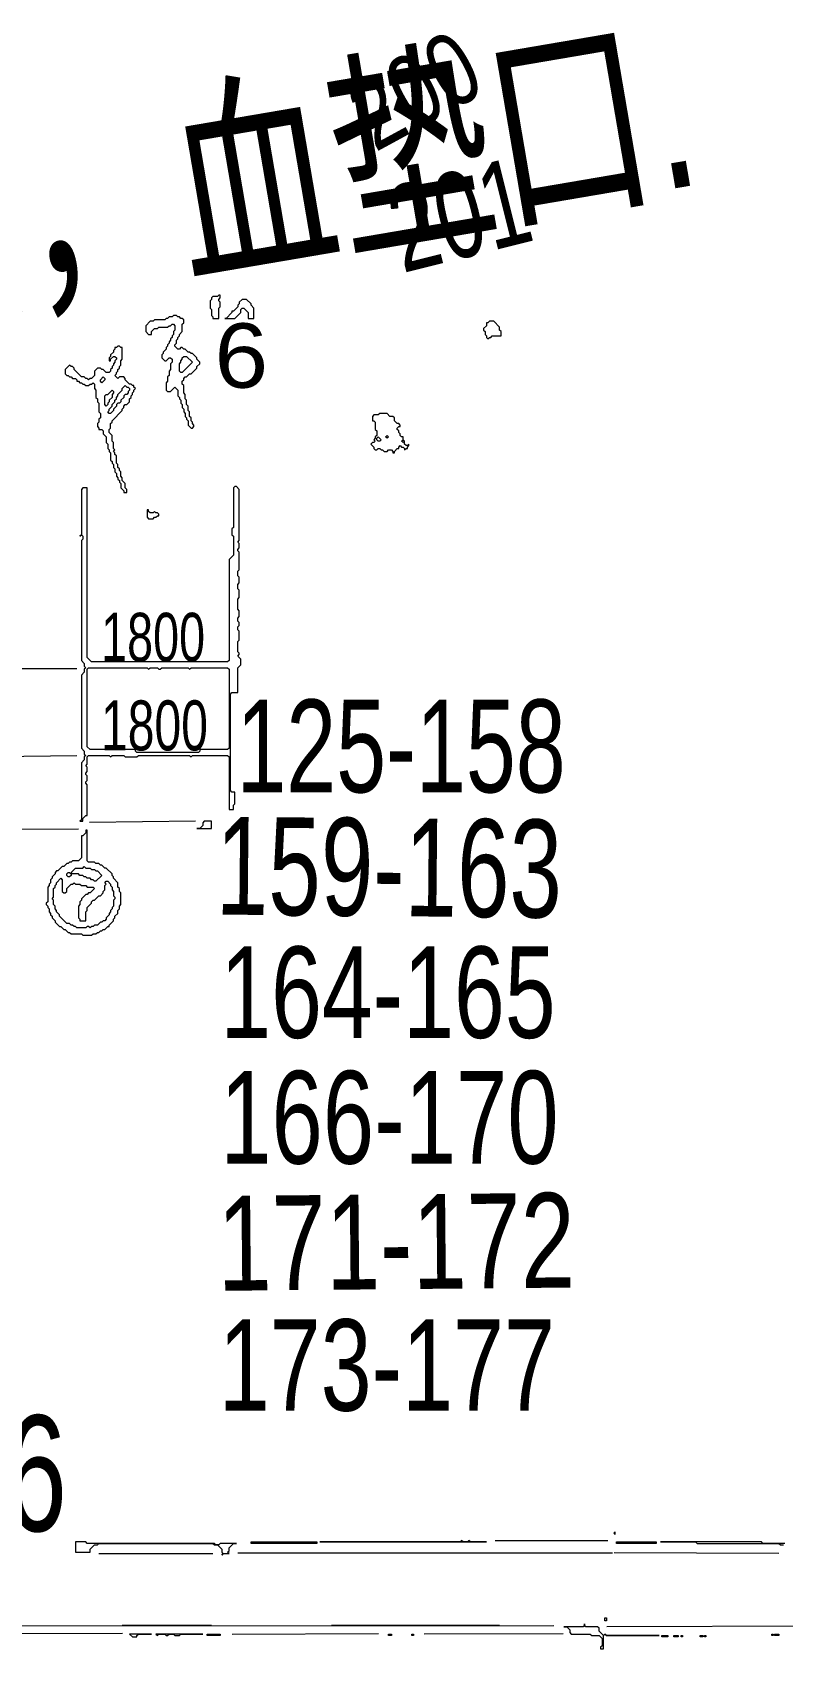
# Model space of a CAD drawing. Extents: x 25 to 4929, y 26 to 3478.
# Drawn here: x 3536 to 4050, y 26 to 1132 of the extents above; entities that cross this region are included whole.
import ezdxf

# ---------------------------------------------------------------- set-up
doc = ezdxf.new("R2010")
doc.units = 0
for name, color, linetype, lineweight in [('OCR_TEXT', 6, 'Continuous', 0), ('TRACE_CURVE', 6, 'Continuous', 0), ('TRACE_STRAIGHT', 5, 'Continuous', 0), ('TRACE_TEXT_SYMBOL', 6, 'Continuous', 0)]:
    doc.layers.add(name, color=color, linetype=linetype, lineweight=lineweight)
doc.styles.add('wqy-unicode', font='wqy-unicode.lff')

msp = doc.modelspace()

# ---------------------------------------------------------------- linework, layer by layer
at = {"layer": 'TRACE_CURVE', "color": 6}
for points in [[(3675, 821), (3674, 820), (3674, 793), (3673, 792), (3673, 788), (3674, 787), (3674, 774), (3671, 771), (3671, 702), (3670, 701), (3577, 701), (3574, 704), (3574, 820), (3571, 820), (3570, 819), (3570, 788), (3569, 787), (3570, 788), (3571, 787), (3571, 785), (3570, 784), (3570, 702), (3572, 700), (3572, 698), (3573, 697), (3572, 696), (3572, 694), (3570, 692), (3570, 642), (3572, 640), (3572, 638), (3573, 637), (3572, 636), (3572, 634), (3570, 632), (3570, 593), (3569, 592), (3571, 592), (3571, 594), (3573, 596), (3574, 596), (3574, 617), (3573, 618), (3573, 619), (3574, 620), (3574, 623), (3573, 624), (3573, 625), (3574, 626), (3574, 629), (3573, 630), (3574, 631), (3574, 636), (3575, 637), (3589, 637), (3590, 636), (3591, 637), (3599, 637), (3600, 636), (3608, 636), (3609, 637), (3644, 637), (3645, 636), (3646, 637)], [(3646, 637), (3670, 637), (3671, 636), (3671, 600), (3674, 600), (3674, 603), (3675, 604), (3675, 612), (3673, 612), (3672, 613), (3672, 679), (3673, 680), (3677, 680), (3677, 697), (3679, 699), (3679, 703), (3677, 705), (3678, 706), (3678, 707), (3677, 708), (3677, 715), (3678, 716), (3678, 722), (3677, 723), (3677, 725), (3678, 726), (3678, 728), (3677, 729), (3677, 731), (3678, 732), (3678, 736), (3677, 737), (3677, 744), (3678, 745), (3678, 750), (3677, 751), (3677, 754), (3678, 755), (3678, 759), (3677, 760), (3677, 763), (3678, 764), (3678, 776), (3677, 777), (3677, 778), (3678, 779), (3678, 782), (3677, 783), (3678, 784), (3678, 819), (3676, 821), (3675, 821)]]:
    msp.add_lwpolyline(points, dxfattribs=at)
msp.add_lwpolyline([(3574, 696), (3575, 697), (3615, 697), (3616, 696), (3617, 697), (3622, 697), (3623, 696), (3624, 696), (3625, 697), (3643, 697), (3644, 696), (3645, 697), (3670, 697), (3671, 696), (3671, 642), (3670, 641), (3651, 641), (3651, 640), (3650, 639), (3608, 639), (3607, 640), (3607, 641), (3576, 641), (3574, 643)], close=True, dxfattribs=at)
at = {"layer": 'TRACE_STRAIGHT', "color": 5}
for p, q in [((3418.1, 696.5), (3566.9, 696.6)), ((3428.1, 635.6), (3566.9, 636.9)), ((3404.4, 585.9), (3568.1, 586.8)), ((3575.6, 591.4), (3648.1, 592.2)), ((3853, 100), (3930, 100)), ((3582, 91), (3660, 91)), ((3676.9, 91.6), (3933.1, 91.6)), ((3934.4, 91.7), (4046.9, 91.4)), ((2683.1, 41.6), (3893.1, 41.8)), ((3414.4, 36.1), (3598.1, 36.7)), ((3598, 42), (3659, 42)), ((3673.1, 35.9), (3773.1, 36.4)), ((3741, 42), (3856, 42)), ((3804.4, 36.1), (3899.4, 36.3)), ((3929.4, 41.2), (4378.1, 42.5))]:
    msp.add_line(p, q, dxfattribs=at)
at = {"layer": 'TRACE_TEXT_SYMBOL', "color": 6}
for points in [[(3664, 952), (3663, 951), (3660, 951), (3659, 950), (3659, 949), (3658, 948), (3658, 943), (3659, 942), (3659, 938), (3660, 937), (3660, 936), (3664, 936), (3664, 943), (3665, 944), (3665, 947), (3664, 948), (3664, 949), (3665, 950), (3665, 952)], [(3680, 949), (3678, 947), (3678, 946), (3677, 945), (3677, 944), (3674, 941), (3673, 941), (3673, 940), (3669, 936), (3668, 936), (3675, 936), (3679, 940), (3679, 942), (3680, 943), (3681, 943), (3684, 940), (3684, 936), (3688, 936), (3688, 943), (3686, 945), (3686, 946), (3683, 949)], [(3849, 934), (3848, 933), (3847, 933), (3847, 931), (3845, 929), (3845, 928), (3846, 927), (3846, 925), (3847, 924), (3847, 923), (3848, 922), (3849, 923), (3850, 923), (3851, 924), (3857, 924), (3857, 927), (3856, 928), (3856, 930), (3852, 934)], [(3639, 909), (3640, 910), (3642, 910), (3646, 906), (3639, 899), (3638, 899), (3637, 900), (3637, 905), (3638, 906), (3638, 907), (3639, 908)], [(3585, 896), (3586, 895), (3586, 894), (3584, 892), (3583, 893), (3583, 894)], [(3591, 887), (3592, 886), (3592, 885), (3591, 884), (3591, 882), (3589, 880), (3589, 879), (3588, 878), (3588, 877), (3587, 876), (3586, 877), (3586, 883), (3587, 884), (3588, 884)], [(3600, 890), (3601, 889), (3602, 889), (3603, 888), (3603, 887), (3602, 886), (3602, 885), (3601, 884), (3600, 884), (3599, 883), (3599, 882), (3597, 880), (3597, 879), (3596, 878), (3595, 878), (3594, 877), (3594, 876), (3592, 874), (3592, 873), (3590, 871), (3589, 871), (3588, 872), (3589, 873), (3589, 874), (3591, 876), (3591, 877), (3593, 879), (3593, 880), (3594, 881), (3594, 882), (3595, 883), (3595, 884), (3598, 887), (3598, 888)], [(3772, 854), (3773, 855), (3775, 853), (3774, 852), (3773, 852), (3772, 853)], [(3778, 855), (3779, 856), (3780, 855), (3779, 854)], [(3789, 852), (3790, 853), (3791, 852), (3790, 851)], [(3615, 805), (3615, 800), (3616, 799), (3619, 799), (3620, 800), (3621, 800), (3622, 801), (3623, 801), (3623, 802), (3622, 803), (3621, 803), (3620, 804), (3619, 803), (3617, 803), (3616, 804), (3616, 805)], [(3654, 592), (3653, 591), (3653, 589), (3651, 587), (3649, 587), (3659, 587), (3659, 592)], [(3560, 556), (3561, 557), (3562, 557), (3563, 556), (3563, 555), (3562, 554), (3561, 554), (3560, 555)], [(3571, 560), (3572, 561), (3573, 560), (3576, 560), (3577, 559), (3579, 559), (3580, 558), (3581, 558), (3584, 555), (3580, 551), (3579, 551), (3578, 552), (3577, 552), (3576, 553), (3574, 553), (3573, 554), (3572, 554), (3571, 555), (3569, 555), (3568, 556), (3564, 556), (3563, 557), (3566, 560)], [(3830, 100), (3829, 99), (3733, 99), (3847, 99), (3836, 99), (3835, 100), (3834, 99), (3831, 99)], [(3935, 106), (3934, 105), (3935, 104)], [(3566, 99), (3566, 92), (3576, 92), (3576, 94), (3579, 97), (3581, 97), (3582, 98), (3660, 98), (3661, 97), (3663, 97), (3666, 94), (3666, 92), (3667, 91), (3666, 90), (3667, 91), (3671, 91), (3670, 92), (3671, 93), (3671, 95), (3674, 98), (3676, 98), (3665, 98), (3664, 97), (3662, 97), (3661, 98), (3574, 98), (3573, 99)], [(3686, 99), (3731, 99), (3731, 98), (3686, 98)], [(3936, 99), (3963, 99), (3963, 98), (3936, 98)], [(3928, 47), (3929, 47), (3929, 45), (3928, 45)], [(3603, 36), (3605, 34), (3608, 34), (3608, 35), (3609, 36), (3618, 36)], [(3621, 36), (3622, 35), (3623, 36), (3627, 36), (3628, 35), (3629, 35), (3630, 36), (3633, 36), (3634, 35), (3637, 35), (3638, 36), (3653, 36)], [(3656, 36), (3665, 36), (3665, 35), (3656, 35)], [(3780, 36), (3782, 36), (3782, 35), (3780, 35)], [(3796, 36), (3797, 36), (3797, 35), (3796, 35)], [(3914, 43), (3914, 42), (3913, 41), (3900, 41), (3902, 41), (3904, 39), (3904, 37), (3905, 36), (3918, 36), (3919, 35), (3924, 35), (3926, 33), (3926, 28), (3925, 27), (3925, 26), (3927, 26), (3927, 35), (3928, 36), (3929, 35), (3965, 35), (3929, 35), (3928, 36), (3927, 35), (3924, 38), (3924, 40), (3923, 41), (3915, 41), (3914, 42)], [(3967, 35), (3971, 35), (3971, 34), (3967, 34)], [(3975, 35), (3978, 35), (3978, 34), (3975, 34)], [(3980, 35), (3981, 35), (3981, 34), (3980, 34)], [(3993, 35), (3995, 35), (3995, 34), (3993, 34)], [(3996, 35), (3997, 35), (3997, 34), (3996, 34)], [(4042, 36), (4043, 36), (4043, 35), (4042, 35)], [(4044, 36), (4047, 36), (4047, 35), (4044, 35)]]:
    msp.add_lwpolyline(points, close=True, dxfattribs=at)
for points in [[(3633, 938), (3632, 937), (3630, 937), (3629, 936), (3628, 936), (3627, 935), (3620, 935), (3619, 934), (3617, 934), (3614, 931), (3614, 927), (3616, 925), (3618, 925), (3618, 927), (3620, 929), (3622, 929), (3623, 930), (3629, 930), (3630, 931), (3631, 931), (3632, 932), (3633, 932), (3634, 931), (3634, 928), (3633, 927), (3633, 925), (3632, 924), (3632, 923), (3631, 922), (3631, 921), (3630, 920), (3630, 919), (3629, 918), (3629, 917), (3628, 916), (3628, 915), (3626, 913), (3626, 912), (3625, 911), (3625, 909), (3627, 907), (3628, 907), (3630, 909), (3631, 909), (3632, 908), (3632, 906), (3631, 905), (3631, 901), (3630, 900), (3630, 897), (3629, 896), (3629, 893), (3628, 892), (3628, 887), (3629, 886), (3631, 886), (3634, 889), (3636, 887), (3636, 883), (3637, 882), (3637, 881), (3638, 880), (3638, 878), (3639, 877)], [(3640, 935), (3639, 936), (3638, 936), (3637, 937), (3636, 937), (3635, 938), (3633, 938)], [(3639, 877), (3639, 875), (3640, 874), (3640, 872), (3641, 871), (3641, 869), (3642, 868), (3642, 867), (3643, 866), (3643, 863), (3645, 861), (3646, 861), (3647, 862), (3647, 863), (3646, 864), (3646, 865), (3645, 866), (3645, 868), (3644, 869), (3644, 872), (3643, 873), (3643, 876), (3642, 877), (3642, 880), (3641, 881), (3641, 884), (3640, 885), (3640, 890), (3639, 891), (3639, 893), (3640, 894), (3640, 895), (3641, 896), (3642, 896), (3644, 898), (3645, 898), (3649, 902), (3649, 903), (3651, 905), (3651, 906), (3649, 908), (3649, 909), (3646, 912), (3645, 912), (3644, 913), (3643, 913), (3641, 915), (3640, 915), (3639, 916), (3638, 916), (3637, 915), (3636, 915), (3634, 917), (3634, 918), (3635, 919), (3635, 921), (3636, 922), (3636, 923), (3637, 924), (3637, 925), (3639, 927), (3639, 932), (3640, 933), (3640, 935)], [(3595, 917), (3594, 916), (3593, 916), (3593, 915), (3592, 914), (3592, 913), (3590, 911), (3590, 910), (3589, 909), (3589, 907), (3590, 907), (3590, 908), (3592, 910), (3593, 910), (3594, 909), (3594, 908), (3593, 907), (3593, 906), (3592, 905), (3592, 904), (3591, 903), (3591, 902), (3590, 901), (3590, 900), (3589, 899), (3587, 899), (3585, 901), (3584, 901), (3583, 902), (3581, 902), (3579, 900), (3579, 897), (3577, 895), (3576, 895), (3575, 894), (3574, 895), (3573, 895), (3572, 896), (3570, 896), (3565, 901), (3565, 902), (3564, 903), (3563, 903), (3562, 904), (3559, 901), (3559, 898), (3560, 897), (3561, 897), (3562, 896), (3563, 896), (3564, 895), (3566, 895), (3567, 894), (3567, 893), (3568, 893), (3569, 892), (3570, 892), (3571, 891), (3572, 891), (3573, 890), (3575, 890), (3576, 891), (3577, 891), (3578, 892)], [(3592, 851), (3591, 852), (3591, 856), (3589, 858), (3589, 860), (3590, 861), (3590, 864), (3591, 865), (3591, 866), (3598, 873), (3598, 874), (3599, 875), (3599, 876), (3600, 877), (3601, 877), (3603, 879), (3603, 881), (3604, 882), (3604, 883), (3605, 884), (3605, 885), (3606, 886), (3606, 887), (3607, 888), (3606, 889), (3606, 890), (3605, 890), (3604, 891), (3603, 891), (3600, 894), (3600, 895), (3599, 896), (3596, 896), (3595, 895), (3593, 897), (3594, 898), (3594, 899), (3595, 900), (3595, 901), (3596, 902), (3596, 903), (3597, 904), (3597, 907), (3598, 908), (3598, 916), (3597, 916), (3596, 917), (3595, 917)], [(3578, 892), (3579, 891), (3579, 888), (3580, 887), (3580, 882), (3581, 881), (3581, 879), (3582, 878), (3582, 872), (3583, 871), (3583, 868), (3582, 867), (3582, 865), (3581, 864), (3581, 862), (3582, 861), (3582, 860), (3584, 860), (3585, 859), (3585, 857), (3587, 855), (3587, 851), (3588, 850), (3588, 847), (3589, 846), (3589, 845), (3590, 844), (3590, 839), (3591, 838), (3591, 837), (3592, 836), (3592, 834), (3593, 833), (3593, 831), (3594, 830), (3594, 828), (3595, 827), (3595, 826), (3596, 825), (3596, 824), (3597, 823), (3597, 820), (3599, 818), (3599, 817), (3601, 817), (3601, 819), (3600, 820), (3600, 823), (3598, 825), (3598, 827), (3597, 828), (3597, 831), (3596, 832), (3596, 833), (3595, 834), (3595, 836), (3594, 837), (3594, 842), (3593, 843), (3593, 844), (3592, 845), (3593, 846), (3592, 847), (3592, 851)], [(3774, 871), (3773, 870), (3770, 870), (3769, 869), (3769, 866), (3770, 866), (3771, 865), (3771, 860), (3772, 859), (3772, 856), (3771, 855), (3771, 854), (3770, 853), (3771, 852), (3770, 851), (3769, 851), (3768, 850), (3770, 848), (3770, 847), (3771, 846), (3772, 846), (3773, 847), (3774, 847), (3775, 846), (3776, 846), (3777, 845), (3779, 845), (3780, 846), (3782, 846), (3783, 845), (3783, 844), (3784, 844), (3784, 845), (3786, 847), (3787, 847), (3787, 848), (3788, 849), (3789, 848), (3790, 848), (3791, 847), (3791, 846), (3792, 847), (3793, 847), (3793, 848), (3794, 849), (3794, 850), (3793, 849), (3792, 849), (3791, 850), (3791, 852), (3790, 853), (3790, 855), (3789, 855), (3788, 856), (3788, 857), (3787, 858), (3787, 859), (3786, 860), (3786, 861), (3787, 862), (3788, 862), (3788, 863), (3787, 864), (3786, 864)], [(3786, 864), (3784, 866), (3784, 868), (3783, 869), (3781, 869), (3779, 871), (3774, 871)], [(3573, 586), (3573, 584), (3571, 582), (3570, 582), (3570, 567), (3568, 565), (3564, 565), (3563, 564), (3562, 564), (3561, 563), (3560, 563), (3558, 561), (3557, 561), (3554, 558), (3553, 558), (3552, 557), (3552, 556), (3550, 554), (3550, 553), (3549, 552), (3549, 550), (3548, 549), (3548, 548), (3547, 547), (3547, 537), (3546, 536), (3546, 535), (3547, 534), (3547, 533), (3548, 532), (3548, 530), (3549, 529), (3549, 528), (3550, 527), (3550, 526), (3552, 524), (3552, 523), (3555, 520), (3556, 520), (3558, 518), (3559, 518), (3561, 516), (3562, 516), (3563, 515), (3570, 515), (3571, 514), (3577, 514), (3578, 515), (3580, 515), (3581, 516), (3582, 516), (3583, 517), (3584, 517), (3585, 518), (3586, 518), (3588, 520), (3589, 520), (3589, 521), (3592, 524), (3592, 525), (3593, 526), (3593, 527), (3595, 529), (3595, 531)], [(3595, 531), (3596, 532), (3596, 534), (3597, 535), (3597, 543), (3596, 544), (3596, 546), (3595, 547), (3595, 550), (3592, 553), (3592, 554), (3591, 555), (3591, 556), (3587, 560), (3586, 560), (3584, 562), (3583, 562), (3582, 563), (3580, 563), (3579, 564), (3575, 564), (3574, 565), (3574, 586), (3573, 586)], [(3587, 526), (3587, 525), (3586, 524), (3585, 524), (3584, 523), (3583, 523), (3581, 521), (3579, 521), (3578, 520), (3577, 520), (3576, 519), (3575, 520), (3574, 520), (3573, 519), (3567, 519), (3566, 520), (3565, 520), (3564, 521), (3563, 521), (3562, 522), (3560, 522), (3555, 527), (3555, 528), (3553, 530), (3553, 531), (3552, 532), (3552, 534), (3551, 535), (3551, 538), (3550, 539), (3551, 540), (3551, 546), (3552, 547), (3552, 548), (3553, 549), (3553, 550), (3556, 553)], [(3556, 553), (3557, 552), (3557, 544), (3558, 543), (3559, 543), (3560, 544), (3560, 546), (3563, 549), (3564, 549), (3565, 550), (3566, 549), (3569, 549), (3570, 548), (3573, 548), (3574, 547), (3578, 547), (3579, 546), (3576, 543), (3575, 543), (3574, 542), (3573, 542), (3570, 539), (3570, 538), (3569, 537), (3569, 535), (3568, 534), (3568, 526), (3569, 525), (3569, 524), (3573, 524), (3573, 530), (3574, 531), (3574, 533), (3577, 536), (3577, 537), (3578, 538), (3579, 538), (3582, 541), (3583, 541), (3585, 543), (3585, 544), (3586, 545), (3586, 548), (3587, 549), (3586, 550), (3587, 551), (3588, 551), (3590, 549), (3590, 548), (3591, 547), (3591, 545), (3592, 544), (3592, 541), (3593, 540), (3593, 539), (3592, 538), (3592, 534), (3591, 533), (3591, 532), (3590, 531), (3590, 530), (3589, 529), (3589, 528), (3587, 526)], [(4051, 98), (4036, 98), (4035, 99), (3966, 99), (3990, 99), (3991, 98), (4047, 98), (4048, 97), (4050, 97)]]:
    msp.add_lwpolyline(points, dxfattribs=at)

# ---------------------------------------------------------------- texts
at = {"layer": 'OCR_TEXT', "color": 6, "style": 'wqy-unicode'}
for s, height, rotation, width, p in [('地下室，血垫口.', 111.63, 9.6888, 0.72, (3210, 894.2)), ('200', 49.35, 28.5879, 0.801884, (3770.8, 1049.4)), ('201', 58.95, 14.0362, 0.72, (3789.5, 966.9)), ('159-163', 66.94, -0.5285, 0.72, (3661.8, 528.2)), ('171-172', 64.85, 0.5285, 0.768192, (3663.3, 270.8))]:
    msp.add_text(s, height=height, rotation=rotation, dxfattribs=dict(at, width=width)).set_placement(p)
for s, height, width, p in [('6', 44, 1.12295, (3661, 888.6)), ('1800', 33.19, 0.72, (3583.5, 701.4)), ('1800', 34.16, 0.72, (3583.4, 640.5)), ('125-158', 63.45, 0.723104, (3676, 611.8)), ('164-165', 62.54, 0.747024, (3665, 443.8)), ('166-170', 63.45, 0.74278, (3665, 357.8)), ('173-177', 62.54, 0.748581, (3664, 188.8)), ('电梯前宝风2176', 79.18, 0.72, (3001.8, 106.4))]:
    msp.add_text(s, height=height, dxfattribs=dict(at, width=width)).set_placement(p)

doc.saveas('drawing.dxf')
